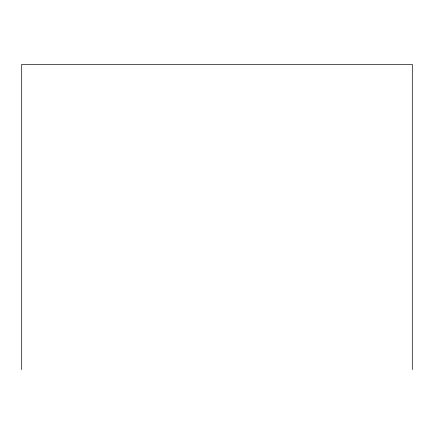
<?xml version="1.0" encoding="UTF-8"?>
<svg xmlns="http://www.w3.org/2000/svg" width="434" height="434" viewBox="0 0 434 434"><rect width="100%" height="100%" fill="white"/><g stroke="black" fill="none" stroke-linecap="round" stroke-linejoin="round"><path stroke-width="0.65" d="M412.3 369.605L412.3 64.395L21.7 64.395L21.7 369.605"/></g></svg>
